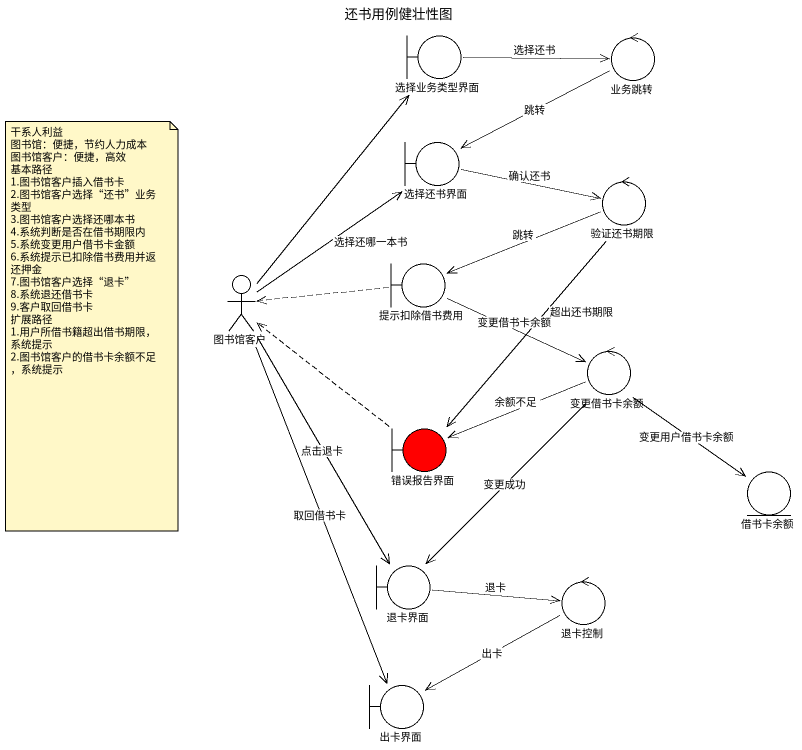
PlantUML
@startuml
title 还书用例健壮性图
boundary 选择业务类型界面
control 业务跳转
boundary 选择还书界面
control 验证还书期限
boundary 提示扣除借书费用
actor 图书馆客户
control 变更借书卡余额
boundary 错误报告界面 #FF0000
entity 借书卡余额
boundary 退卡界面
control 退卡控制
boundary 出卡界面
选择业务类型界面 -right-> 业务跳转 : 选择还书
业务跳转 -left-> 选择还书界面 : 跳转
选择还书界面 -right-> 验证还书期限 : 确认还书
验证还书期限 -left-> 提示扣除借书费用 : 跳转
验证还书期限 --> 错误报告界面 : 超出还书期限
提示扣除借书费用 .left.> 图书馆客户
提示扣除借书费用 -right-> 变更借书卡余额 : 变更借书卡余额
图书馆客户 -up-> 选择业务类型界面
图书馆客户 -up-> 选择还书界面 : 选择还哪一本书
图书馆客户 --> 退卡界面 : 点击退卡
图书馆客户 --> 出卡界面 : 取回借书卡
变更借书卡余额 -left-> 错误报告界面 : 余额不足
变更借书卡余额 --> 借书卡余额 : 变更用户借书卡余额
变更借书卡余额 --> 退卡界面 : 变更成功
错误报告界面 .up.> 图书馆客户
退卡界面 -right-> 退卡控制 : 退卡
退卡控制 -left-> 出卡界面 : 出卡
note as N1
  干系人利益
  图书馆：便捷，节约人力成本
  图书馆客户：便捷，高效
  基本路径
  1.图书馆客户插入借书卡
  2.图书馆客户选择“还书”业务类型
  3.图书馆客户选择还哪本书
  4.系统判断是否在借书期限内
  5.系统变更用户借书卡金额
  6.系统提示已扣除借书费用并返还押金
  7.图书馆客户选择“退卡”
  8.系统退还借书卡
  9.客户取回借书卡
  扩展路径
  1.用户所借书籍超出借书期限，系统提示
  2.图书馆客户的借书卡余额不足，系统提示
end note
@enduml
